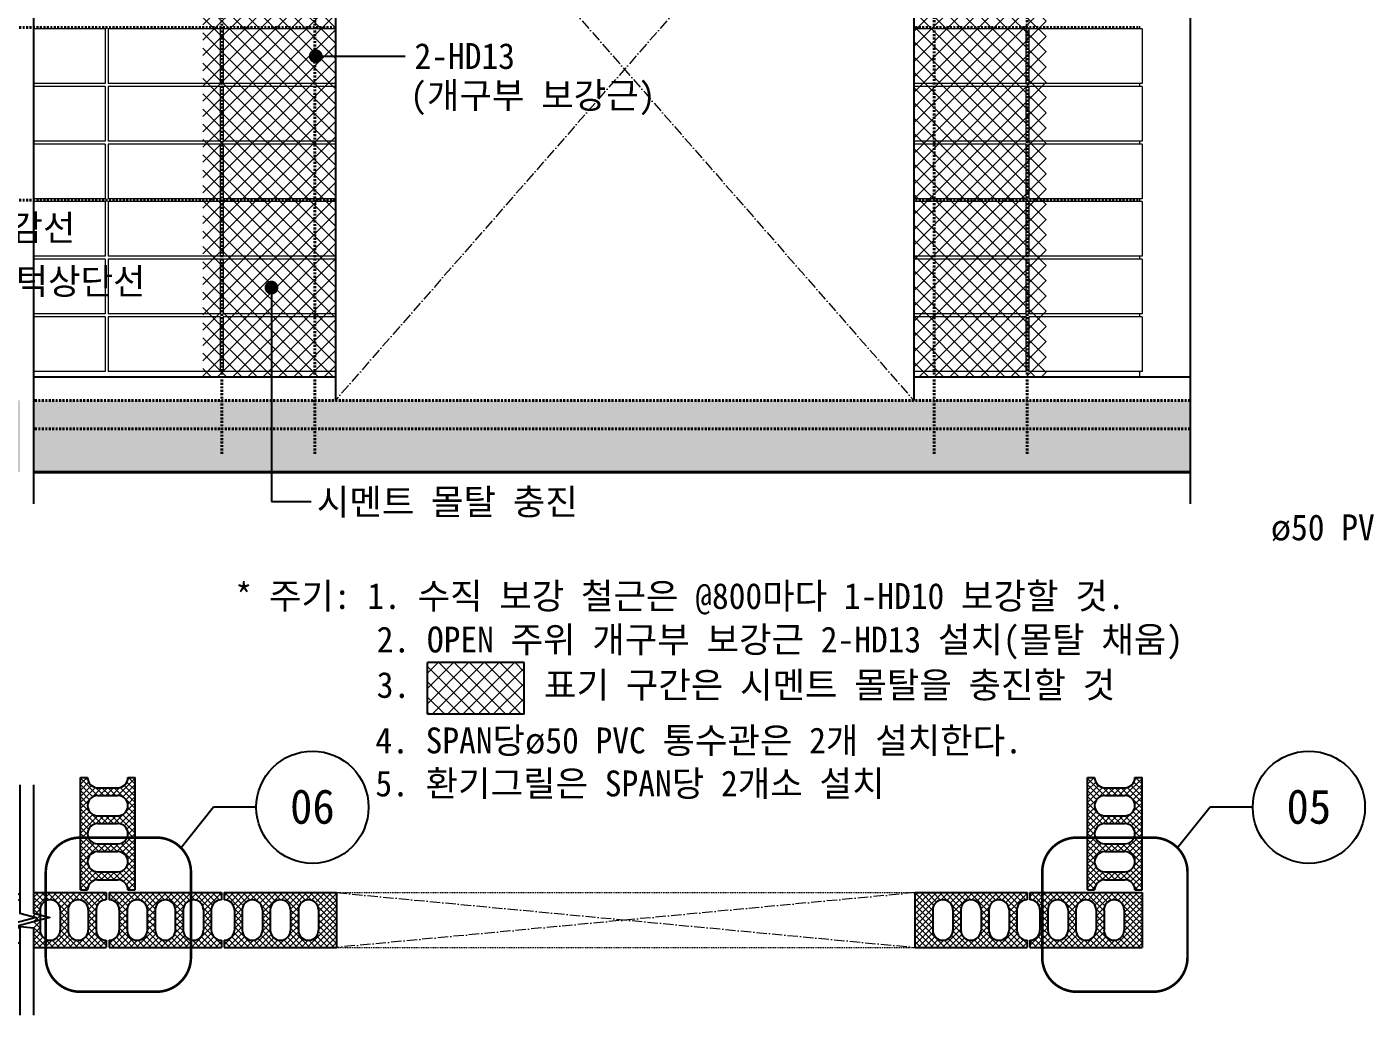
# Model space of a CAD drawing. Header units: millimetres. Extents: x 209 to 75467, y 6568 to 12199.
# Drawn here: x 27920 to 29470, y 9651 to 10796 of the extents above; entities that cross this region are included whole.
import ezdxf
from ezdxf.enums import TextEntityAlignment as Align

# ---------------------------------------------------------------- set-up
doc = ezdxf.new("R2010")
doc.units = ezdxf.units.MM
doc.header["$MEASUREMENT"] = 0
for name, pattern in [('ACAD_ISO10W100', [18, 12, -3, 0, -3]), ('DASHDOTX2', [2, 1, -0.5, 0, -0.5]), ('HID', [2, 1.1, -0.9]), ('HIDDEN', [0.375, 0.25, -0.125])]:
    doc.linetypes.add(name, pattern=pattern)
for name, color, linetype, lineweight in [('A-CONC-LIN1', 2, 'CONTINUOUS', 40), ('A-CUTL', 7, 'CONTINUOUS', 25), ('A-ELEV-LIN2', 7, 'CONTINUOUS', 25), ('A-ELEV-LIN3', 8, 'CONTINUOUS', 18), ('A-MKXS-LEAD', 7, 'CONTINUOUS', 25), ('A-MKXS-MAK2', 3, 'DASHDOTX2', 25), ('A-MKXS-TEXT1', 3, 'CONTINUOUS', 25), ('A-MKXS-TEXT2', 7, 'CONTINUOUS', 25), ('A-SECT-LIN1', 4, 'CONTINUOUS', 25), ('A-WAXM-BLOC', 3, 'CONTINUOUS', 25), ('A-XXXX-HATC', 8, 'CONTINUOUS', 18), ('A-XXXX-HID', 8, 'HIDDEN', 18), ('A-XXXX-OPEN', 1, 'ACAD_ISO10W100', 15), ('S-RBAR', 2, 'CONTINUOUS', 40)]:
    doc.layers.add(name, color=color, linetype=linetype, lineweight=lineweight)
doc.layers.add('A-XXXX-SOLD', color=252, linetype='CONTINUOUS')
doc.styles.add('돋움체', font='')
doc.styles.get('돋움체').set_extended_font_data('DotumChe')
pattern_1 = [(45, (-119407.5484, -237865.7815), (-3.53553391, 3.53553391), []), (135, (-119407.5484, -237865.7815), (-3.53553391, -3.53553391), [])]
pattern_2 = [(45, (-118240.8817, -237865.7815), (-3.53553391, 3.53553391), []), (135, (-118240.8817, -237865.7815), (-3.53553391, -3.53553391), [])]
pattern_3 = [(45, (28861.846, 12419.922), (-8.838835, 8.838835), []), (135, (28861.846, 12419.922), (-8.838835, -8.838835), [])]

msp = doc.modelspace()

# ---------------------------------------------------------------- hatches: boundary and pattern name
at = {"layer": 'A-XXXX-HATC', "ltscale": 2}
h = msp.add_hatch(dxfattribs=at)
h.set_pattern_fill('ANSI37', color=256, scale=100)
h.set_pattern_definition(pattern_3)
h.paths.add_polyline_path([(28123.9, 11130.2), (28123.9, 10390.2), (28277.3, 10390.2), (28277.3, 11130.2)])
h = msp.add_hatch(dxfattribs=at)
h.set_pattern_fill('ANSI37', color=256, scale=100)
h.set_pattern_definition(pattern_3)
h.paths.add_polyline_path([(29100.6, 11130.2), (29100.6, 10390.2), (28947.3, 10390.2), (28947.3, 11130.2)])
h = msp.add_hatch(dxfattribs=at)
h.set_pattern_fill('ANSI37', color=256, scale=100)
h.set_pattern_definition([(45, (25559.51, 12419.922), (-8.838835, 8.838835), []), (135, (25559.51, 12419.922), (-8.838835, -8.838835), [])])
h.paths.add_polyline_path([(28496.1, 9999.7), (28496.1, 10059.5), (28384.1, 10059.5), (28384.1, 9999.7)])
h = msp.add_hatch(dxfattribs=at)
h.set_pattern_fill('ANSI37', color=256, scale=40, style=0)
h.set_pattern_definition(pattern_1)
h.paths.add_polyline_path([(27981.9, 9893.9), (27990.3, 9893.9, -0.414214), (28001.9, 9905.6), (28025.3, 9905.6, -0.414214), (28036.9, 9893.9), (28045.3, 9893.9), (28045.3, 9926.4), (28036.9, 9926.4, -0.414214), (28025.3, 9914.7), (28001.9, 9914.7, -0.414214), (27990.3, 9926.4), (27981.9, 9926.4)])
h = msp.add_hatch(dxfattribs=at)
h.set_pattern_fill('ANSI37', color=256, scale=40, style=0)
h.set_pattern_definition(pattern_2)
h.paths.add_polyline_path([(29148.6, 9893.9), (29156.9, 9893.9, -0.414214), (29168.6, 9905.6), (29191.9, 9905.6, -0.414214), (29203.6, 9893.9), (29211.9, 9893.9), (29211.9, 9926.4), (29203.6, 9926.4, -0.414214), (29191.9, 9914.7), (29168.6, 9914.7, -0.414214), (29156.9, 9926.4), (29148.6, 9926.4)])
h = msp.add_hatch(dxfattribs=at)
h.set_pattern_fill('ANSI37', color=256, scale=40, style=0)
h.set_pattern_definition(pattern_1)
h.paths.add_polyline_path([(27990.3, 9893.9), (27981.9, 9893.9), (27981.9, 9861.4), (27990.3, 9861.4, -0.414214), (28001.9, 9873.1), (28025.3, 9873.1, -0.414214), (28036.9, 9861.4), (28045.3, 9861.4), (28045.3, 9893.9), (28036.9, 9893.9, -0.414214), (28025.3, 9882.2), (28001.9, 9882.2, -0.414214)])
h = msp.add_hatch(dxfattribs=at)
h.set_pattern_fill('ANSI37', color=256, scale=40, style=0)
h.set_pattern_definition(pattern_2)
h.paths.add_polyline_path([(29156.9, 9893.9), (29148.6, 9893.9), (29148.6, 9861.4), (29156.9, 9861.4, -0.414214), (29168.6, 9873.1), (29191.9, 9873.1, -0.414214), (29203.6, 9861.4), (29211.9, 9861.4), (29211.9, 9893.9), (29203.6, 9893.9, -0.414214), (29191.9, 9882.2), (29168.6, 9882.2, -0.414214)])
h = msp.add_hatch(dxfattribs=at)
h.set_pattern_fill('ANSI37', color=256, scale=40, style=0)
h.set_pattern_definition(pattern_1)
h.paths.add_polyline_path([(28045.3, 9861.4), (28036.9, 9861.4, -0.414214), (28025.3, 9849.7), (28001.9, 9849.7, -0.414214), (27990.3, 9861.4), (27981.9, 9861.4), (27981.9, 9828.9), (27990.3, 9828.9, -0.414214), (28001.9, 9840.6), (28025.3, 9840.6, -0.414214), (28036.9, 9828.9), (28045.3, 9828.9)])
h.paths.add_polyline_path([(28045.3, 9828.9), (28036.9, 9828.9, -0.414214), (28025.3, 9817.2), (28001.9, 9817.2, -0.414214), (27990.3, 9828.9), (27981.9, 9828.9), (27981.9, 9796.4), (27990.3, 9796.4, -0.414214), (28001.9, 9808.1), (28025.3, 9808.1, -0.414214), (28036.9, 9796.4), (28045.3, 9796.4)])
h = msp.add_hatch(dxfattribs=at)
h.set_pattern_fill('ANSI37', color=256, scale=40, style=0)
h.set_pattern_definition(pattern_2)
h.paths.add_polyline_path([(29211.9, 9861.4), (29203.6, 9861.4, -0.414214), (29191.9, 9849.7), (29168.6, 9849.7, -0.414214), (29156.9, 9861.4), (29148.6, 9861.4), (29148.6, 9828.9), (29156.9, 9828.9, -0.414214), (29168.6, 9840.6), (29191.9, 9840.6, -0.414214), (29203.6, 9828.9), (29211.9, 9828.9)])
h.paths.add_polyline_path([(29211.9, 9828.9), (29203.6, 9828.9, -0.414214), (29191.9, 9817.2), (29168.6, 9817.2, -0.414214), (29156.9, 9828.9), (29148.6, 9828.9), (29148.6, 9796.4), (29156.9, 9796.4, -0.414214), (29168.6, 9808.1), (29191.9, 9808.1, -0.414214), (29203.6, 9796.4), (29211.9, 9796.4)])
h = msp.add_hatch(dxfattribs=at)
h.set_pattern_fill('ANSI37', color=256, scale=40, style=0)
h.set_pattern_definition([(45, (-119443.7185, -237865.7815), (-3.53553391, 3.53553391), []), (135, (-119443.7185, -237865.7815), (-3.53553391, -3.53553391), [])])
h.paths.add_polyline_path([(27681.8, 9729.7, -0.024257), (27679.3, 9738.1, -0.390593), (27668.6, 9749.7), (27668.6, 9773.1, -0.418743), (27680.5, 9784.7, -0.024532), (27683.4, 9793.1), (27615.3, 9793.1), (27615.3, 9729.7)])
h.paths.add_polyline_path([(27636.1, 9749.7), (27636.1, 9773.1, -1), (27659.4, 9773.1), (27659.4, 9749.7, -1)], flags=16)
h.paths.add_polyline_path([(27745.3, 9729.7), (27745.3, 9738.1, -0.414214), (27733.6, 9749.7), (27733.6, 9773.1, -0.414214), (27745.3, 9784.7), (27745.3, 9793.1), (27683.4, 9793.1, 0.024532), (27680.5, 9784.7, -0.409698), (27691.9, 9773.1), (27691.9, 9749.7, -0.438235), (27679.3, 9738.1, 0.024257), (27681.8, 9729.7)])
h.paths.add_polyline_path([(27701.1, 9749.7), (27701.1, 9773.1, -1), (27724.4, 9773.1), (27724.4, 9749.7, -1)], flags=16)
h.paths.add_polyline_path([(27851.8, 9729.7, 0.036504), (27855.2, 9742.4, -0.70748), (27834.4, 9749.7), (27834.4, 9773.1, -0.651551), (27854, 9781.7, 0.033306), (27850.2, 9793.1), (27748.6, 9793.1), (27748.6, 9784.7, -0.414214), (27760.3, 9773.1), (27760.3, 9749.7, -0.414214), (27748.6, 9738.1), (27748.6, 9729.7)])
h.paths.add_polyline_path([(27769.4, 9749.7), (27769.4, 9773.1, -1), (27792.8, 9773.1), (27792.8, 9749.7, -1)], flags=16)
h.paths.add_polyline_path([(27801.9, 9749.7), (27801.9, 9773.1, -1), (27825.3, 9773.1), (27825.3, 9749.7, -1)], flags=16)
h.paths.add_polyline_path([(27878.6, 9729.7), (27878.6, 9738.1, -0.414214), (27866.9, 9749.7), (27866.9, 9773.1, -0.414214), (27878.6, 9784.7), (27878.6, 9793.1), (27850.2, 9793.1, -0.033306), (27854, 9781.7, -0.210983), (27857.8, 9773.1), (27857.8, 9749.7, -0.171317), (27855.2, 9742.4, -0.036504), (27851.8, 9729.7)])
h.paths.add_polyline_path([(27911.9, 9729.7), (27911.9, 9738.4, -0.350693), (27902.8, 9749.7), (27902.8, 9773.1, -0.350693), (27911.9, 9784.5), (27911.9, 9793.1), (27881.9, 9793.1), (27881.9, 9784.7, -0.414214), (27893.6, 9773.1), (27893.6, 9749.7, -0.414214), (27881.9, 9738.1), (27881.9, 9729.7)])
h.paths.add_polyline_path([(28011.9, 9729.7), (28011.9, 9738.1, -0.414214), (28000.3, 9749.7), (28000.3, 9773.1, -0.414214), (28011.9, 9784.7), (28011.9, 9793.1), (27933.8, 9793.1, 0.071046), (27927.7, 9768.4), (27927.7, 9750.3, 0.058628), (27932.2, 9729.7)])
h.paths.add_polyline_path([(27935.3, 9749.7), (27935.3, 9773.1, -1), (27958.6, 9773.1), (27958.6, 9749.7, -1)], flags=16)
h.paths.add_polyline_path([(27967.8, 9749.7), (27967.8, 9773.1, -1), (27991.1, 9773.1), (27991.1, 9749.7, -1)], flags=16)
h.paths.add_polyline_path([(28102.2, 9729.7, 0.031852), (28105.3, 9740.8, -0.222629), (28101.1, 9749.7), (28101.1, 9773.1, -0.198508), (28104.5, 9781.3, 0.034414), (28100.7, 9793.1), (28015.3, 9793.1), (28015.3, 9784.7, -0.414214), (28026.9, 9773.1), (28026.9, 9749.7, -0.414214), (28015.3, 9738.1), (28015.3, 9729.7)])
h.paths.add_polyline_path([(28036.1, 9749.7), (28036.1, 9773.1, -1), (28059.4, 9773.1), (28059.4, 9749.7, -1)], flags=16)
h.paths.add_polyline_path([(28068.6, 9749.7), (28068.6, 9773.1, -1), (28091.9, 9773.1), (28091.9, 9749.7, -1)], flags=16)
h.paths.add_polyline_path([(28145.3, 9729.7), (28145.3, 9738.1, -0.414214), (28133.6, 9749.7), (28133.6, 9773.1, -0.414214), (28145.3, 9784.7), (28145.3, 9793.1), (28100.7, 9793.1, -0.034414), (28104.5, 9781.3, -0.668741), (28124.4, 9773.1), (28124.4, 9749.7, -0.635819), (28105.3, 9740.8, -0.031852), (28102.2, 9729.7)])
h.paths.add_polyline_path([(28278.6, 9729.7), (28278.6, 9793.1), (28148.6, 9793.1), (28148.6, 9784.7, -0.414214), (28160.3, 9773.1), (28160.3, 9749.7, -0.414214), (28148.6, 9738.1), (28148.6, 9729.7)])
h.paths.add_polyline_path([(28169.4, 9749.7), (28169.4, 9773.1, -1), (28192.8, 9773.1), (28192.8, 9749.7, -1)], flags=16)
h.paths.add_polyline_path([(28201.9, 9749.7), (28201.9, 9773.1, -1), (28225.3, 9773.1), (28225.3, 9749.7, -1)], flags=16)
h.paths.add_polyline_path([(28234.4, 9749.7), (28234.4, 9773.1, -1), (28257.8, 9773.1), (28257.8, 9749.7, -1)], flags=16)
h.paths.add_polyline_path([(27927.7, 9729.7), (27932.2, 9729.7, -0.058628), (27927.7, 9750.3)], flags=17)
h.paths.add_polyline_path([(27927.7, 9768.4, -0.071046), (27933.8, 9793.1), (27927.7, 9793.1)], flags=16)
h = msp.add_hatch(dxfattribs=at)
h.set_pattern_fill('ANSI37', color=256, scale=40, style=0)
h.set_pattern_definition(pattern_1)
h.paths.add_polyline_path([(28948.6, 9793.1), (28948.6, 9729.7), (29078.6, 9729.7), (29078.6, 9738.1, -0.414214), (29066.9, 9749.7), (29066.9, 9773.1, -0.414214), (29078.6, 9784.7), (29078.6, 9793.1)])
h.paths.add_polyline_path([(29057.8, 9773.1), (29057.8, 9749.7, -1), (29034.4, 9749.7), (29034.4, 9773.1, -1)], flags=16)
h.paths.add_polyline_path([(29025.3, 9773.1), (29025.3, 9749.7, -1), (29001.9, 9749.7), (29001.9, 9773.1, -1)], flags=16)
h.paths.add_polyline_path([(28992.8, 9773.1), (28992.8, 9749.7, -1), (28969.4, 9749.7), (28969.4, 9773.1, -1)], flags=16)
h.paths.add_polyline_path([(29081.9, 9793.1), (29081.9, 9784.7, -0.414214), (29093.6, 9773.1), (29093.6, 9749.7, -0.414214), (29081.9, 9738.1), (29081.9, 9729.7), (29211.9, 9729.7), (29211.9, 9793.1)])
h.paths.add_polyline_path([(29126.1, 9773.1), (29126.1, 9749.7, -1), (29102.8, 9749.7), (29102.8, 9773.1, -1)], flags=16)
h.paths.add_polyline_path([(29158.6, 9773.1), (29158.6, 9749.7, -1), (29135.3, 9749.7), (29135.3, 9773.1, -1)], flags=16)
h.paths.add_polyline_path([(29191.1, 9773.1), (29191.1, 9749.7, -1), (29167.8, 9749.7), (29167.8, 9773.1, -1)], flags=16)
at = {"layer": 'A-XXXX-SOLD', "ltscale": 2}
h = msp.add_hatch(color=256, dxfattribs=at)
h.paths.add_polyline_path([(26998, 10280.2), (26738.7, 10280.2), (26738.7, 10363.3), (26998, 10363.3)])
h.paths.add_polyline_path([(26722.9, 10280.2), (26088.1, 10280.2), (26088.1, 10363.3), (26722.9, 10363.3)])
h.paths.add_polyline_path([(27911.9, 10280.2), (27013.8, 10280.2), (27013.8, 10363.3), (27911.9, 10363.3)])
h.paths.add_polyline_path([(29267.5, 10280.2), (27927.7, 10280.2), (27927.7, 10363.3), (29267.5, 10363.3)])

# ---------------------------------------------------------------- linework, layer by layer
at = {"layer": 'A-CONC-LIN1', "linetype": 'HID', "ltscale": 2}
msp.add_line((29267.5, 10330.2), (27927.7, 10330.2), dxfattribs=at)
at = {"layer": 'A-CONC-LIN1'}
msp.add_line((29267.5, 10280.2), (27927.7, 10280.2), dxfattribs=at)
at = {"layer": 'A-CUTL', "ltscale": 2}
for points in [[(27927.7, 11802.1), (27927.7, 10979.9), (27946.4, 10974.8), (27908.6, 10964.6), (27927.7, 10962.8), (27927.7, 10243.6)], [(29267.5, 11794.1), (29267.5, 10979.9), (29286.2, 10974.8), (29248.3, 10964.6), (29267.5, 10962.8), (29267.5, 10243.6)], [(27911.9, 9917.9), (27911.9, 9769.5), (27930.6, 9764.3), (27892.7, 9754.2), (27911.9, 9752.3), (27911.9, 9651.1)], [(27927.7, 9917.9), (27927.7, 9769.5), (27946.4, 9764.3), (27908.6, 9754.2), (27927.7, 9752.3), (27927.7, 9651.1)]]:
    msp.add_lwpolyline(points, dxfattribs=at)
at = {"layer": 'A-ELEV-LIN2'}
for p, q in [((28277.3, 11130.2), (28277.3, 10363.3)), ((28947.3, 11130.2), (28947.3, 10363.3))]:
    msp.add_line(p, q, dxfattribs=at)
at = {"layer": 'A-ELEV-LIN3'}
for p, q in [((28010.6, 10793.5), (27927.7, 10793.5)), ((28010.6, 10793.5), (28010.6, 10730.2)), ((28013.9, 10793.5), (28013.9, 10730.2)), ((28143.9, 10793.5), (28013.9, 10793.5)), ((28143.9, 10793.5), (28143.9, 10730.2)), ((28277.3, 10793.5), (28147.3, 10793.5)), ((28147.3, 10793.5), (28147.3, 10730.2)), ((29077.3, 10793.5), (28947.3, 10793.5)), ((29077.3, 10793.5), (29077.3, 10730.2)), ((29211.9, 10793.5), (29080.6, 10793.5)), ((29080.6, 10793.5), (29080.6, 10730.2)), ((29209.1, 10793.5), (29209.1, 10796.8)), ((29211.9, 10793.5), (29211.9, 10730.2)), ((28010.6, 10730.2), (27927.7, 10730.2)), ((28010.6, 10726.8), (27927.7, 10726.8)), ((28010.6, 10726.8), (28010.6, 10663.5)), ((28143.9, 10730.2), (28013.9, 10730.2)), ((28013.9, 10726.8), (28013.9, 10663.5)), ((28143.9, 10726.8), (28013.9, 10726.8)), ((28143.9, 10726.8), (28143.9, 10663.5)), ((28277.3, 10730.2), (28147.3, 10730.2)), ((28277.3, 10726.8), (28147.3, 10726.8)), ((28147.3, 10726.8), (28147.3, 10663.5)), ((29077.3, 10730.2), (28947.3, 10730.2)), ((29077.3, 10726.8), (28947.3, 10726.8)), ((29077.3, 10726.8), (29077.3, 10663.5)), ((29211.9, 10730.2), (29080.6, 10730.2)), ((29211.9, 10726.8), (29080.6, 10726.8)), ((29080.6, 10726.8), (29080.6, 10663.5)), ((29209.1, 10726.8), (29209.1, 10730.2)), ((29211.9, 10726.8), (29211.9, 10663.5)), ((28010.6, 10663.5), (27927.7, 10663.5)), ((28010.6, 10660.2), (27927.7, 10660.2)), ((28010.6, 10660.2), (28010.6, 10596.8)), ((28143.9, 10663.5), (28013.9, 10663.5)), ((28013.9, 10660.2), (28013.9, 10596.8)), ((28143.9, 10660.2), (28013.9, 10660.2)), ((28143.9, 10660.2), (28143.9, 10596.8)), ((28277.3, 10663.5), (28147.3, 10663.5)), ((28277.3, 10660.2), (28147.3, 10660.2)), ((28147.3, 10660.2), (28147.3, 10596.8)), ((29077.3, 10663.5), (28947.3, 10663.5)), ((29077.3, 10660.2), (28947.3, 10660.2)), ((29077.3, 10660.2), (29077.3, 10596.8)), ((29211.9, 10663.5), (29080.6, 10663.5)), ((29211.9, 10660.2), (29080.6, 10660.2)), ((29080.6, 10660.2), (29080.6, 10596.8)), ((29209.1, 10660.2), (29209.1, 10663.5)), ((29211.9, 10660.2), (29211.9, 10596.8)), ((28010.6, 10596.8), (27927.7, 10596.8)), ((28010.6, 10593.5), (27927.7, 10593.5)), ((28010.6, 10593.5), (28010.6, 10530.2)), ((28143.9, 10596.8), (28013.9, 10596.8)), ((28013.9, 10593.5), (28013.9, 10530.2)), ((28143.9, 10593.5), (28013.9, 10593.5)), ((28143.9, 10593.5), (28143.9, 10530.2)), ((28277.3, 10596.8), (28147.3, 10596.8)), ((28277.3, 10593.5), (28147.3, 10593.5)), ((28147.3, 10593.5), (28147.3, 10530.2)), ((29077.3, 10596.8), (28947.3, 10596.8)), ((29077.3, 10593.5), (28947.3, 10593.5)), ((29077.3, 10593.5), (29077.3, 10530.2)), ((29211.9, 10596.8), (29080.6, 10596.8)), ((29211.9, 10593.5), (29080.6, 10593.5)), ((29080.6, 10593.5), (29080.6, 10530.2)), ((29209.1, 10593.5), (29209.1, 10596.8)), ((29211.9, 10593.5), (29211.9, 10530.2)), ((28010.6, 10530.2), (27927.7, 10530.2)), ((28143.9, 10530.2), (28013.9, 10530.2)), ((28277.3, 10530.2), (28147.3, 10530.2)), ((29077.3, 10530.2), (28947.3, 10530.2)), ((29211.9, 10530.2), (29080.6, 10530.2)), ((29209.1, 10526.8), (29209.1, 10530.2)), ((28010.6, 10526.8), (27927.7, 10526.8)), ((28010.6, 10526.8), (28010.6, 10463.5)), ((28013.9, 10526.8), (28013.9, 10463.5)), ((28143.9, 10526.8), (28013.9, 10526.8)), ((28143.9, 10526.8), (28143.9, 10463.5)), ((28277.3, 10526.8), (28147.3, 10526.8)), ((28147.3, 10526.8), (28147.3, 10463.5)), ((29077.3, 10526.8), (28947.3, 10526.8)), ((29077.3, 10526.8), (29077.3, 10463.5)), ((29211.9, 10526.8), (29080.6, 10526.8)), ((29080.6, 10526.8), (29080.6, 10463.5)), ((29211.9, 10526.8), (29211.9, 10463.5)), ((28010.6, 10463.5), (27927.7, 10463.5)), ((28010.6, 10460.2), (27927.7, 10460.2)), ((28010.6, 10460.2), (28010.6, 10396.8)), ((28143.9, 10463.5), (28013.9, 10463.5)), ((28013.9, 10460.2), (28013.9, 10396.8)), ((28143.9, 10460.2), (28013.9, 10460.2)), ((28143.9, 10460.2), (28143.9, 10396.8)), ((28277.3, 10463.5), (28147.3, 10463.5)), ((28277.3, 10460.2), (28147.3, 10460.2)), ((28147.3, 10460.2), (28147.3, 10396.8)), ((29077.3, 10463.5), (28947.3, 10463.5)), ((29077.3, 10460.2), (28947.3, 10460.2)), ((29077.3, 10460.2), (29077.3, 10396.8)), ((29211.9, 10463.5), (29080.6, 10463.5)), ((29211.9, 10460.2), (29080.6, 10460.2)), ((29080.6, 10460.2), (29080.6, 10396.8)), ((29209.1, 10460.2), (29209.1, 10463.5)), ((29211.9, 10460.2), (29211.9, 10396.8)), ((28010.6, 10396.8), (27927.7, 10396.8)), ((28143.9, 10396.8), (28013.9, 10396.8)), ((28277.3, 10396.8), (28147.3, 10396.8)), ((29077.3, 10396.8), (28947.3, 10396.8)), ((29211.9, 10396.8), (29080.6, 10396.8)), ((29209.1, 10390.2), (29209.1, 10396.8))]:
    msp.add_line(p, q, dxfattribs=at)
at = {"layer": 'A-MKXS-LEAD', "ltscale": 2, "const_width": 8}
for points in [[(28250.6, 10761.9, 1), (28258.6, 10761.9, 1)], [(28199.3, 10493.9, 1), (28207.3, 10493.9, 1)]]:
    msp.add_lwpolyline(points, format="xyb", close=True, dxfattribs=at)
at = {"layer": 'A-MKXS-LEAD', "ltscale": 2}
for points in [[(28254.6, 10761.9), (28358.3, 10761.9)], [(28203.3, 10493.9), (28203.3, 10246)], [(28203.3, 10246), (28249.4, 10246)]]:
    msp.add_lwpolyline(points, dxfattribs=at)
at = {"layer": 'A-MKXS-MAK2', "linetype": 'Continuous'}
for p, q in [((28136.3, 9892), (28098.6, 9844.9)), ((28185.7, 9892), (28136.3, 9892)), ((29290.7, 9892), (29253, 9844.9)), ((29340.1, 9892), (29290.7, 9892))]:
    msp.add_line(p, q, dxfattribs=at)
at = {"layer": 'A-MKXS-MAK2', "const_width": 3}
for points in [[(27981.8, 9678.3), (28070, 9678.3, 0.414214), (28110, 9718.3), (28110, 9816.9, 0.414214), (28070, 9856.9), (27981.8, 9856.9, 0.414214), (27941.8, 9816.9), (27941.8, 9718.3, 0.414214)], [(29136.2, 9678.3), (29224.5, 9678.3, 0.414214), (29264.5, 9718.3), (29264.5, 9816.9, 0.414214), (29224.5, 9856.9), (29136.2, 9856.9, 0.414214), (29096.2, 9816.9), (29096.2, 9718.3, 0.414214)]]:
    msp.add_lwpolyline(points, format="xyb", close=True, dxfattribs=at)
at = {"layer": 'A-MKXS-MAK2', "linetype": 'Continuous'}
for centre in [(28250.7, 9892), (29405.1, 9892)]:
    msp.add_circle(centre, 65, dxfattribs=at)
at = {"layer": 'A-SECT-LIN1'}
for p, q in [((28277.3, 10390.2), (27927.7, 10390.2)), ((29267.5, 10390.2), (28947.3, 10390.2))]:
    msp.add_line(p, q, dxfattribs=at)
at = {"layer": 'A-WAXM-BLOC'}
for p, q in [((28384.1, 9999.7), (28384.1, 10059.5)), ((28496.1, 10059.5), (28384.1, 10059.5)), ((28496.1, 9999.7), (28496.1, 10059.5)), ((28496.1, 9999.7), (28384.1, 9999.7)), ((27981.9, 9926.4), (27990.3, 9926.4)), ((27981.9, 9796.4), (27981.9, 9926.4)), ((28036.9, 9926.4), (28045.3, 9926.4)), ((28045.3, 9796.4), (28045.3, 9926.4)), ((29148.6, 9796.4), (29148.6, 9926.4)), ((29148.6, 9926.4), (29156.9, 9926.4)), ((29203.6, 9926.4), (29211.9, 9926.4)), ((29211.9, 9796.4), (29211.9, 9926.4)), ((28001.9, 9914.7), (28025.3, 9914.7)), ((29168.6, 9914.7), (29191.9, 9914.7)), ((28001.9, 9905.6), (28025.3, 9905.6)), ((29168.6, 9905.6), (29191.9, 9905.6)), ((28001.9, 9882.2), (28025.3, 9882.2)), ((29168.6, 9882.2), (29191.9, 9882.2)), ((28001.9, 9873.1), (28025.3, 9873.1)), ((29168.6, 9873.1), (29191.9, 9873.1)), ((28001.9, 9849.7), (28025.3, 9849.7)), ((29168.6, 9849.7), (29191.9, 9849.7)), ((28001.9, 9840.6), (28025.3, 9840.6)), ((29168.6, 9840.6), (29191.9, 9840.6)), ((28001.9, 9817.2), (28025.3, 9817.2)), ((29168.6, 9817.2), (29191.9, 9817.2)), ((28001.9, 9808.1), (28025.3, 9808.1)), ((29168.6, 9808.1), (29191.9, 9808.1)), ((27927.7, 9793.1), (28011.9, 9793.1)), ((27981.9, 9796.4), (27990.3, 9796.4)), ((28011.9, 9793.1), (28011.9, 9784.7)), ((28015.3, 9793.1), (28145.3, 9793.1)), ((28015.3, 9793.1), (28015.3, 9784.7)), ((28036.9, 9796.4), (28045.3, 9796.4)), ((28145.3, 9793.1), (28145.3, 9784.7)), ((28148.6, 9793.1), (28148.6, 9784.7)), ((28148.6, 9793.1), (28278.6, 9793.1)), ((28278.6, 9793.1), (28278.6, 9729.7)), ((28948.6, 9793.1), (29078.6, 9793.1)), ((28948.6, 9793.1), (28948.6, 9729.7)), ((29078.6, 9793.1), (29078.6, 9784.7)), ((29081.9, 9793.1), (29211.9, 9793.1)), ((29081.9, 9793.1), (29081.9, 9784.7)), ((29148.6, 9796.4), (29156.9, 9796.4)), ((29203.6, 9796.4), (29211.9, 9796.4)), ((29211.9, 9793.1), (29211.9, 9729.7)), ((27935.3, 9773.1), (27935.3, 9749.7)), ((27958.6, 9773.1), (27958.6, 9749.7)), ((27967.8, 9773.1), (27967.8, 9749.7)), ((27991.1, 9773.1), (27991.1, 9749.7)), ((28000.3, 9773.1), (28000.3, 9749.7)), ((28026.9, 9773.1), (28026.9, 9749.7)), ((28036.1, 9773.1), (28036.1, 9749.7)), ((28059.4, 9773.1), (28059.4, 9749.7)), ((28068.6, 9773.1), (28068.6, 9749.7)), ((28091.9, 9773.1), (28091.9, 9749.7)), ((28101.1, 9773.1), (28101.1, 9749.7)), ((28124.4, 9773.1), (28124.4, 9749.7)), ((28133.6, 9773.1), (28133.6, 9749.7)), ((28160.3, 9773.1), (28160.3, 9749.7)), ((28169.4, 9773.1), (28169.4, 9749.7)), ((28192.8, 9773.1), (28192.8, 9749.7)), ((28201.9, 9773.1), (28201.9, 9749.7)), ((28225.3, 9773.1), (28225.3, 9749.7)), ((28234.4, 9773.1), (28234.4, 9749.7)), ((28257.8, 9773.1), (28257.8, 9749.7)), ((28969.4, 9773.1), (28969.4, 9749.7)), ((28992.8, 9773.1), (28992.8, 9749.7)), ((29001.9, 9773.1), (29001.9, 9749.7)), ((29025.3, 9773.1), (29025.3, 9749.7)), ((29034.4, 9773.1), (29034.4, 9749.7)), ((29057.8, 9773.1), (29057.8, 9749.7)), ((29066.9, 9773.1), (29066.9, 9749.7)), ((29093.6, 9773.1), (29093.6, 9749.7)), ((29102.8, 9773.1), (29102.8, 9749.7)), ((29126.1, 9773.1), (29126.1, 9749.7)), ((29135.3, 9773.1), (29135.3, 9749.7)), ((29158.6, 9773.1), (29158.6, 9749.7)), ((29167.8, 9773.1), (29167.8, 9749.7)), ((29191.1, 9773.1), (29191.1, 9749.7)), ((28011.9, 9738.1), (28011.9, 9729.7)), ((28015.3, 9738.1), (28015.3, 9729.7)), ((28145.3, 9738.1), (28145.3, 9729.7)), ((28148.6, 9738.1), (28148.6, 9729.7)), ((29078.6, 9738.1), (29078.6, 9729.7)), ((29081.9, 9738.1), (29081.9, 9729.7)), ((27927.7, 9729.7), (28011.9, 9729.7)), ((28015.3, 9729.7), (28145.3, 9729.7)), ((28148.6, 9729.7), (28278.6, 9729.7)), ((28948.6, 9729.7), (29078.6, 9729.7)), ((29081.9, 9729.7), (29211.9, 9729.7))]:
    msp.add_line(p, q, dxfattribs=at)
for centre, start, end in [((28001.9, 9926.4), 180, 270), ((28025.3, 9926.4), 270, 0), ((29168.6, 9926.4), 180, 270), ((29191.9, 9926.4), 270, 0), ((28001.9, 9893.9), 90, 180), ((28001.9, 9893.9), 180, 270), ((28025.3, 9893.9), 0, 90), ((28025.3, 9893.9), 270, 0), ((29168.6, 9893.9), 90, 270), ((29191.9, 9893.9), 270, 90), ((28001.9, 9861.4), 90, 180), ((28025.3, 9861.4), 0, 90), ((29168.6, 9861.4), 90, 270), ((29191.9, 9861.4), 270, 90), ((28001.9, 9861.4), 180, 270), ((28025.3, 9861.4), 270, 0), ((28001.9, 9828.9), 90, 180), ((28025.3, 9828.9), 0, 90), ((29168.6, 9828.9), 90, 270), ((29191.9, 9828.9), 270, 90), ((28001.9, 9828.9), 180, 270), ((28025.3, 9828.9), 270, 0), ((28001.9, 9796.4), 90, 180), ((28025.3, 9796.4), 0, 90), ((29168.6, 9796.4), 90, 180), ((29191.9, 9796.4), 0, 90), ((27946.9, 9773.1), 0, 180), ((27979.4, 9773.1), 0, 180), ((28011.9, 9773.1), 90, 180), ((28015.3, 9773.1), 0, 90), ((28047.8, 9773.1), 0, 180), ((28080.3, 9773.1), 0, 180), ((28112.8, 9773.1), 0, 180), ((28145.3, 9773.1), 90, 180), ((28148.6, 9773.1), 0, 90), ((28181.1, 9773.1), 0, 180), ((28213.6, 9773.1), 0, 180), ((28246.1, 9773.1), 0, 180), ((28981.1, 9773.1), 0, 180), ((29013.6, 9773.1), 0, 180), ((29046.1, 9773.1), 0, 180), ((29078.6, 9773.1), 90, 180), ((29081.9, 9773.1), 0, 90), ((29114.4, 9773.1), 0, 180), ((29146.9, 9773.1), 0, 180), ((29179.4, 9773.1), 0, 180), ((27946.9, 9749.7), 180, 0), ((27979.4, 9749.7), 180, 0), ((28011.9, 9749.7), 180, 270), ((28015.3, 9749.7), 270, 0), ((28047.8, 9749.7), 180, 0), ((28080.3, 9749.7), 180, 0), ((28112.8, 9749.7), 180, 0), ((28145.3, 9749.7), 180, 270), ((28148.6, 9749.7), 270, 0), ((28181.1, 9749.7), 180, 0), ((28213.6, 9749.7), 180, 0), ((28246.1, 9749.7), 180, 0), ((28981.1, 9749.7), 180, 0), ((29013.6, 9749.7), 180, 0), ((29046.1, 9749.7), 180, 0), ((29078.6, 9749.7), 180, 270), ((29081.9, 9749.7), 270, 0), ((29114.4, 9749.7), 180, 0), ((29146.9, 9749.7), 180, 0), ((29179.4, 9749.7), 180, 0)]:
    msp.add_arc(centre, 11.7, start, end, dxfattribs=at)
at = {"layer": 'A-XXXX-HID', "linetype": 'HID'}
for p, q in [((28278.6, 9793.1), (28948.6, 9793.1)), ((28278.6, 9729.7), (28948.6, 9729.7))]:
    msp.add_line(p, q, dxfattribs=at)
at = {"layer": 'A-XXXX-OPEN'}
for p, q in [((28947.3, 11130.2), (28277.3, 10363.3)), ((28277.3, 11130.2), (28947.3, 10363.3)), ((28948.6, 9793.1), (28278.6, 9729.7)), ((28278.6, 9793.1), (28948.6, 9729.7))]:
    msp.add_line(p, q, dxfattribs=at)
at = {"layer": 'S-RBAR', "color": 6, "linetype": 'HID', "ltscale": 2}
for p, q in [((28145.6, 11663.5), (28145.6, 10299.5)), ((28253.5, 11663.5), (28253.5, 10299.5)), ((28971, 11663.5), (28971, 10299.5)), ((29078.9, 11663.5), (29078.9, 10299.5)), ((28277.3, 10795.2), (27613.9, 10795.2)), ((29207.5, 10795.2), (28947.3, 10795.2)), ((28277.3, 10595.2), (27613.9, 10595.2)), ((29207.5, 10595.2), (28947.3, 10595.2)), ((29267.5, 10363.3), (27927.7, 10363.3))]:
    msp.add_line(p, q, dxfattribs=at)

# ---------------------------------------------------------------- texts
at = {"layer": 'A-MKXS-TEXT1', "style": '돋움체'}
for s, p in [('2-HD13', (28369, 10747.1)), ('(개구부 보강근)', (28364, 10701.5)), ('바닥마감선', (27788, 10548.2)), ('방수턱상단선', (27831.5, 10486.1)), ('시멘트 몰탈 충진', (28255.8, 10230.8)), ('ø50 PVC 통수관', (29361, 10201.2)), ('* 주기: 1. 수직 보강 철근은 @800마다 1-HD10 보강할 것.', (28161.5, 10121.7)), ('2. OPEN 주위 개구부 보강근 2-HD13 설치(몰탈 채움)', (28325.2, 10071.3)), ('3.        표기 구간은 시멘트 몰탈을 충진할 것', (28325.2, 10018.7)), ('4. SPAN당ø50 PVC 통수관은 2개 설치한다.', (28323.7, 9954.4)), ('5. 환기그릴은 SPAN당 2개소 설치', (28323.7, 9904.6))]:
    msp.add_text(s, height=30, dxfattribs=at).set_placement(p)
at = {"layer": 'A-MKXS-TEXT2', "style": '돋움체'}
for s, p in [('06', (28250.7, 9892.6)), ('05', (29405.1, 9892.6))]:
    msp.add_text(s, height=40, dxfattribs=at).set_placement(p, align=Align.MIDDLE)

doc.saveas('drawing.dxf')
